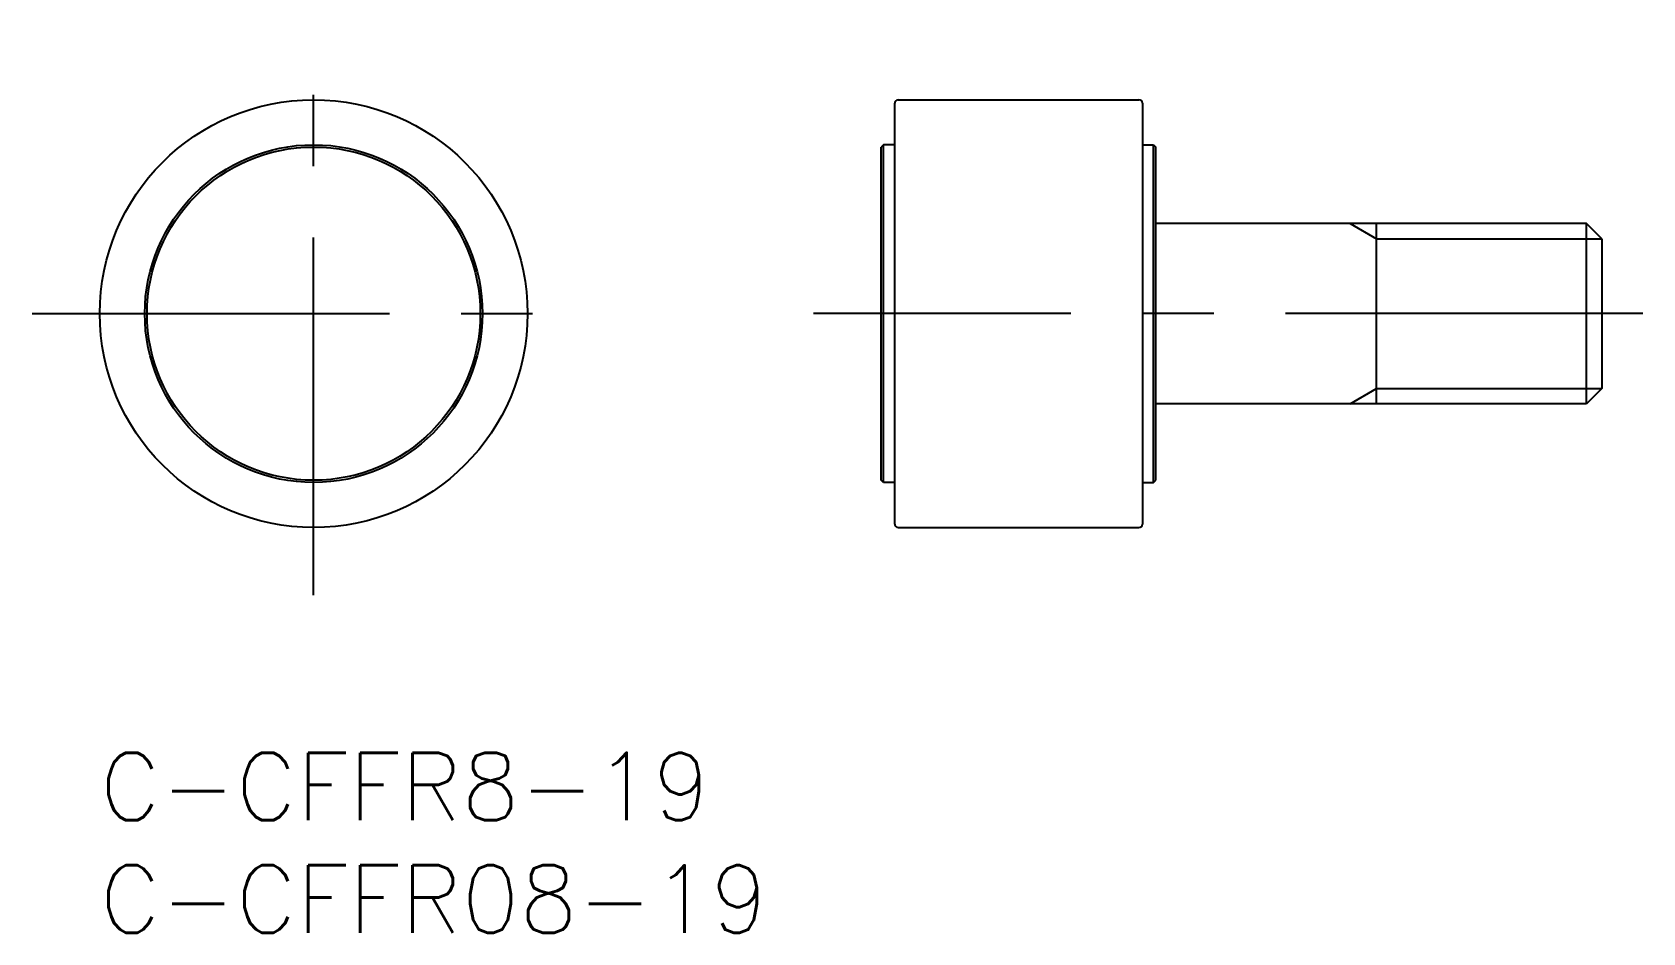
# Model space of a CAD drawing. Extents: x -3 to 68.5, y -8 to 32.
import ezdxf

# ---------------------------------------------------------------- set-up
doc = ezdxf.new("R2010")
doc.units = 0
doc.header["$LTSCALE"] = 0.5
doc.linetypes.add('CENTER', pattern=[50.8, 31.75, -6.35, 6.35, -6.35])
for name, color, linetype in [('MSM_CENTER', 1, 'CENTER'), ('MSM_CONTINUOUS', 7, 'CONTINUOUS'), ('MSM_NARROW', 5, 'CONTINUOUS'), ('MSM_PART_NUMBER', 7, 'CONTINUOUS')]:
    doc.layers.add(name, color=color, linetype=linetype)
doc.styles.get("Standard").update_dxf_attribs({"font": 'txt.shx', "height": 1, "bigfont": 'bigfont.shx'})

# ---------------------------------------------------------------- blocks, each defined once
blk = doc.blocks.new('*U14')
at = {"layer": 'MSM_PART_NUMBER'}
blk.add_text('C-CFFR8-19', height=3, dxfattribs=at).set_placement((0, -3))
blk = doc.blocks.new('*U15')
at = {"layer": 'MSM_PART_NUMBER'}
blk.add_text('C-CFFR08-19', height=3, dxfattribs=at).set_placement((0, -8))

msp = doc.modelspace()

# ---------------------------------------------------------------- linework, layer by layer
at = {"layer": 'MSM_CENTER'}
for p, q in [((9.5, 7), (9.5, 32)), ((-3, 19.5), (22, 19.5)), ((68.532, 19.5), (31.706, 19.5))]:
    msp.add_line(p, q, dxfattribs=at)
at = {"layer": 'MSM_CONTINUOUS'}
for p, q in [((35.306, 10.15), (35.306, 28.85)), ((35.456, 29), (46.156, 29)), ((46.306, 28.85), (46.306, 10.15)), ((34.806, 27), (34.706, 26.9)), ((34.706, 12.1), (34.706, 26.9)), ((35.306, 27), (34.806, 27)), ((34.806, 12), (34.806, 27)), ((46.306, 27), (46.806, 27)), ((46.806, 27), (46.906, 26.9)), ((46.806, 12), (46.806, 27)), ((46.906, 12.1), (46.906, 26.9)), ((66.029, 23.5), (46.906, 23.5)), ((56.706, 15.5), (56.706, 23.5)), ((66.706, 22.823), (66.029, 23.5)), ((66.029, 15.5), (66.029, 23.5)), ((66.706, 22.823), (66.706, 16.177)), ((66.706, 16.177), (66.029, 15.5)), ((66.029, 15.5), (46.906, 15.5)), ((34.806, 12), (34.706, 12.1)), ((35.306, 12), (34.806, 12)), ((46.306, 12), (46.806, 12)), ((46.806, 12), (46.906, 12.1)), ((35.456, 10), (46.156, 10))]:
    msp.add_line(p, q, dxfattribs=at)
for radius in [9.5, 7.5, 7.4]:
    msp.add_circle((9.5, 19.5), radius, dxfattribs=at)
for centre, start, end in [((35.456, 28.85), 90, 180), ((46.156, 28.85), 0, 90), ((35.456, 10.15), 180, 270), ((46.156, 10.15), 270, 0)]:
    msp.add_arc(centre, 0.15, start, end, dxfattribs=at)
at = {"layer": 'MSM_NARROW'}
for p, q in [((55.534, 23.5), (56.706, 22.823)), ((56.706, 22.823), (66.706, 22.823)), ((55.534, 15.5), (56.706, 16.177)), ((56.706, 16.177), (66.706, 16.177))]:
    msp.add_line(p, q, dxfattribs=at)

# ---------------------------------------------------------------- block references
at = {"layer": 'MSM_CONTINUOUS'}
for name in ['*U14', '*U15']:
    msp.add_blockref(name, (0, 0), dxfattribs=at)

doc.saveas('drawing.dxf')
